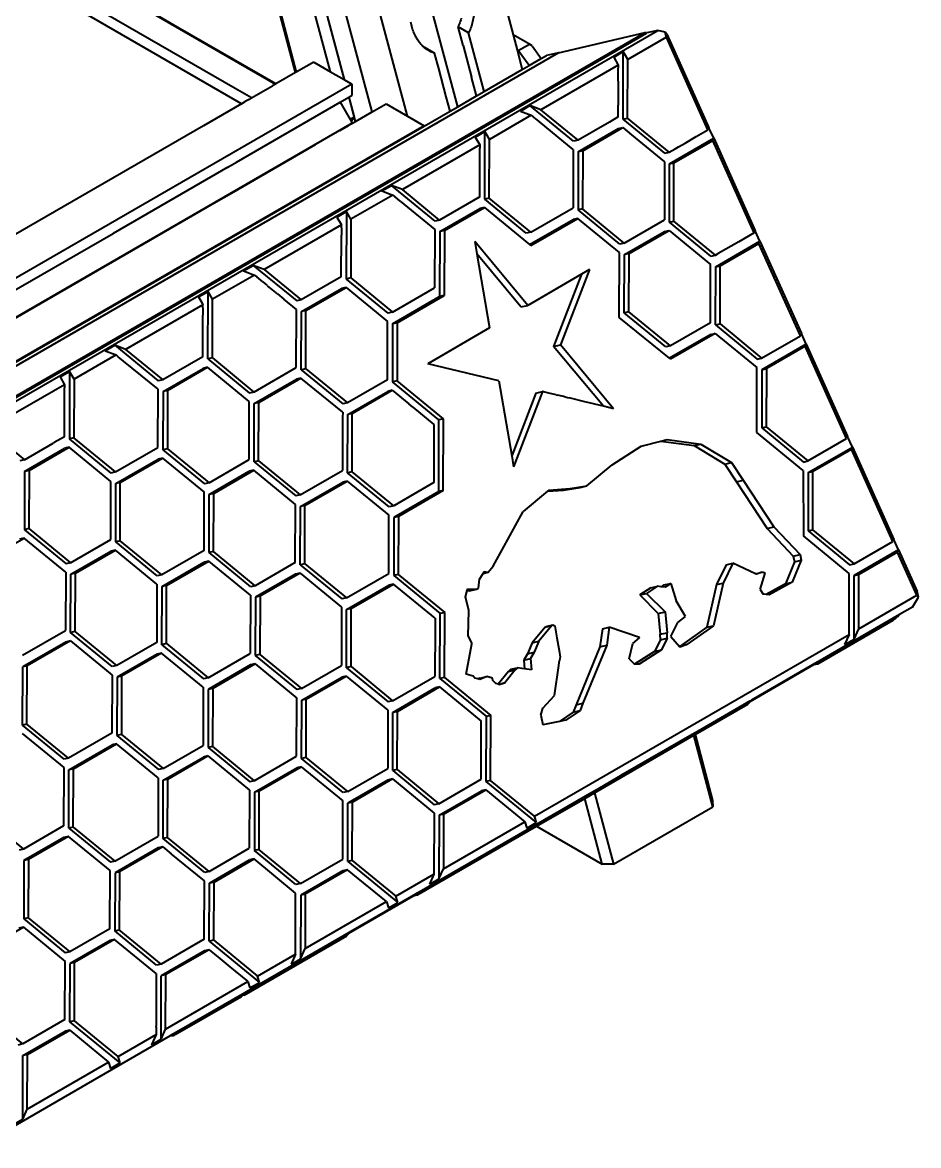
# Model space of a CAD drawing. Header units: millimetres. Extents: x 15 to 415, y 5 to 292.
# Drawn here: x 340.19 to 354.54, y 64.89 to 82.87 of the extents above; entities that cross this region are included whole.
import ezdxf

# ---------------------------------------------------------------- set-up
doc = ezdxf.new("R2010")
doc.units = ezdxf.units.MM
doc.layers.add('Geometries', color=7, linetype='Continuous')

msp = doc.modelspace()

# ---------------------------------------------------------------- linework, layer by layer
at = {"layer": 'Geometries', "linetype": 'Continuous', "lineweight": 40}
for p, q in [((347.1611, 81.524), (328.846, 150.2032)), ((346.3556, 81.3729), (330.0094, 142.6691)), ((345.7884, 81.4409), (329.5335, 142.3944)), ((345.1234, 82.0843), (329.106, 142.1475)), ((329.2651, 142.2394), (345.3404, 81.959)), ((345.3486, 81.9543), (329.2711, 142.2429)), ((332.4405, 141.2023), (348.048, 82.6764)), ((307.9993, 102.8118), (344.2437, 81.8861)), ((343.7002, 81.5723), (308.1971, 102.0701)), ((343.5952, 81.8167), (333.8724, 87.4301)), ((344.5658, 82.0721), (344.2375, 83.3034)), ((344.2477, 83.3092), (344.576, 82.078)), ((342.6792, 82.7946), (342.3577, 82.9802)), ((331.2557, 71.7134), (350.3635, 82.7453)), ((344.2482, 81.8887), (342.6792, 82.7946)), ((347.3358, 82.7079), (347.1665, 82.8057)), ((347.2466, 82.5049), (347.1665, 82.8057)), ((350.3635, 82.7453), (350.1917, 82.7056)), ((350.4828, 82.7199), (350.3635, 82.7453)), ((336.4523, 74.7931), (350.1655, 82.7104)), ((336.4595, 74.7772), (350.185, 82.7017)), ((347.586, 81.7694), (347.3358, 82.7079)), ((348.048, 82.6764), (348.1123, 82.4351)), ((348.3084, 82.526), (348.048, 82.6764)), ((348.775, 82.3889), (350.1655, 82.7104)), ((350.5023, 82.6369), (349.8845, 82.2802)), ((350.185, 82.7017), (350.1655, 82.7104)), ((350.1655, 82.7104), (350.1655, 82.7104)), ((350.185, 82.7017), (350.1917, 82.7056)), ((350.5023, 82.6369), (350.4828, 82.7199)), ((350.5118, 82.6856), (350.4828, 82.7199)), ((351.169, 81.1526), (350.5023, 82.6369)), ((350.5118, 82.6856), (351.185, 81.1869)), ((348.7749, 82.3889), (329.7306, 71.3936)), ((346.6207, 82.481), (346.6126, 82.4832)), ((346.6207, 82.481), (346.79, 82.3832)), ((346.8563, 82.1346), (346.79, 82.3832)), ((347.2466, 82.5049), (347.3826, 81.9952)), ((348.1123, 82.4351), (348.1959, 82.1215)), ((348.1123, 82.4351), (348.1316, 82.4239)), ((348.1316, 82.4239), (348.3084, 82.526)), ((348.3046, 82.1842), (348.1316, 82.4239)), ((348.3513, 82.5012), (348.3084, 82.526)), ((348.3513, 82.5012), (348.4991, 82.2965)), ((348.7749, 82.3889), (348.5815, 82.3441)), ((349.6593, 82.3174), (349.8123, 82.4057)), ((349.8104, 81.3244), (349.8123, 82.4057)), ((349.8845, 82.2802), (349.8123, 82.4057)), ((344.8552, 82.2391), (344.576, 82.078)), ((344.8552, 82.2391), (345.1234, 82.0843)), ((348.3046, 82.1842), (348.4991, 82.2965)), ((349.7315, 82.1918), (348.4927, 81.4766)), ((348.4991, 82.2965), (348.5815, 82.3441)), ((349.6593, 82.3174), (349.7315, 82.1918)), ((349.7315, 82.1918), (349.7314, 82.1422)), ((349.8828, 81.3411), (349.8845, 82.2802)), ((344.5658, 82.0721), (344.2482, 81.8887)), ((344.576, 82.078), (344.5658, 82.0721)), ((345.1234, 82.0843), (345.3404, 81.959)), ((346.9775, 81.6799), (346.8563, 82.1346)), ((347.586, 81.7694), (348.1959, 82.1215)), ((348.1959, 82.1215), (348.3046, 82.1842)), ((349.731, 81.9347), (349.7312, 82.0255)), ((349.7312, 82.0255), (349.7314, 82.1422)), ((345.4651, 81.887), (338.5772, 77.9103)), ((343.8593, 81.6642), (344.1969, 81.8591)), ((344.2437, 81.8861), (344.1969, 81.8591)), ((344.2482, 81.8887), (344.2437, 81.8861)), ((345.3404, 81.959), (345.3486, 81.9543)), ((345.3486, 81.9543), (345.4511, 81.8951)), ((345.4511, 81.8951), (345.4651, 81.887)), ((345.4651, 81.887), (345.4651, 81.7033)), ((347.4619, 81.6977), (347.3826, 81.9952)), ((349.731, 81.9347), (349.7303, 81.5465)), ((343.8593, 81.6642), (343.5952, 81.8167)), ((343.8593, 81.6642), (343.8197, 81.6413)), ((345.2772, 81.5948), (345.4161, 81.6751)), ((345.4161, 81.6751), (345.4222, 81.6785)), ((345.4161, 81.6751), (345.5018, 81.3539)), ((345.4222, 81.6785), (345.4357, 81.6864)), ((345.5259, 81.2894), (345.4222, 81.6785)), ((345.4357, 81.6864), (345.4651, 81.7033)), ((347.038, 81.453), (346.9775, 81.6799)), ((347.1611, 81.524), (347.4619, 81.6977)), ((347.4619, 81.6977), (347.586, 81.7694)), ((343.7002, 81.5723), (343.0903, 81.2202)), ((343.6189, 80.6374), (345.2772, 81.5948)), ((343.7002, 81.5723), (343.7571, 81.6052)), ((343.8197, 81.6413), (343.7571, 81.6052)), ((345.2772, 81.5948), (345.4377, 81.3169)), ((345.7884, 81.4409), (346.0131, 81.5706)), ((346.0131, 81.5706), (346.3556, 81.3729)), ((347.038, 81.453), (347.1611, 81.524)), ((348.1652, 81.4548), (348.3184, 81.5432)), ((349.0164, 80.9726), (348.3184, 81.5432)), ((348.4927, 81.4766), (348.3184, 81.5432)), ((349.0888, 80.9893), (348.4927, 81.4766)), ((349.7301, 81.3888), (349.7303, 81.5465)), ((345.5018, 81.3539), (345.4377, 81.3169)), ((345.4377, 81.3169), (345.4551, 81.2867)), ((345.5018, 81.3539), (345.4986, 81.3505)), ((345.5259, 81.2894), (345.7884, 81.4409)), ((346.3556, 81.3729), (346.623, 81.2185)), ((346.623, 81.2133), (347.038, 81.453)), ((348.3395, 81.3882), (347.6677, 81.0003)), ((348.1652, 81.4548), (348.3395, 81.3882)), ((348.3395, 81.3882), (348.375, 81.3591)), ((348.406, 81.3338), (348.375, 81.3591)), ((349.012, 80.8383), (348.406, 81.3338)), ((349.73, 81.3595), (349.59, 81.2787)), ((349.73, 81.3595), (349.7301, 81.3888)), ((349.8104, 81.3244), (349.8828, 81.3411)), ((350.4762, 80.7777), (349.8104, 81.3244)), ((350.5486, 80.7945), (349.8828, 81.3411)), ((345.4694, 81.262), (317.9787, 65.3903)), ((346.623, 81.2185), (318.3387, 64.8886)), ((329.5372, 71.3489), (346.623, 81.2133)), ((343.0903, 81.2202), (339.5513, 79.177)), ((345.2757, 81.1449), (344.885, 80.9193)), ((345.2757, 81.1449), (345.414, 81.2247)), ((345.4346, 81.2367), (345.414, 81.2247)), ((345.4346, 81.2367), (345.4739, 81.2594)), ((345.4551, 81.2867), (345.4694, 81.262)), ((345.4694, 81.262), (345.4739, 81.2594)), ((345.4739, 81.2594), (345.5259, 81.2894)), ((346.623, 81.2185), (346.623, 81.2133)), ((347.4425, 81.0375), (347.5956, 81.1259)), ((347.5937, 80.0445), (347.5956, 81.1259)), ((347.6677, 81.0003), (347.5956, 81.1259)), ((349.59, 81.2787), (349.0888, 80.9893)), ((349.0924, 80.8032), (349.7336, 81.1734)), ((349.1648, 80.82), (349.8061, 81.1902)), ((349.7336, 81.1734), (349.8061, 81.1902)), ((349.8061, 81.1902), (349.9462, 81.0751)), ((350.9815, 81.0444), (351.169, 81.1526)), ((351.185, 81.1869), (351.169, 81.1526)), ((351.261, 81.0176), (351.185, 81.1869)), ((347.4425, 81.0375), (347.5147, 80.912)), ((347.6661, 80.0613), (347.6677, 81.0003)), ((349.0888, 80.9893), (349.0164, 80.9726)), ((349.9462, 81.0751), (350.4718, 80.6435)), ((350.5523, 80.6084), (351.261, 81.0176)), ((350.6247, 80.6251), (351.245, 80.9833)), ((350.6996, 80.8816), (350.8047, 80.9423)), ((350.8047, 80.9423), (350.9815, 81.0444)), ((351.245, 80.9833), (351.261, 81.0176)), ((351.9092, 79.5047), (351.245, 80.9833)), ((351.261, 81.0176), (351.9251, 79.539)), ((343.5371, 80.1411), (344.885, 80.9193)), ((347.5147, 80.912), (346.2759, 80.1968)), ((347.5132, 80.0796), (347.5144, 80.7678)), ((347.5144, 80.7678), (347.5146, 80.8624)), ((347.5147, 80.912), (347.5146, 80.8624)), ((349.012, 80.8383), (349.0087, 79.9054)), ((349.0924, 80.8032), (349.0891, 79.8703)), ((349.1648, 80.82), (349.0924, 80.8032)), ((349.1648, 80.82), (349.1615, 79.887)), ((350.4762, 80.7777), (350.5486, 80.7945)), ((350.5486, 80.7945), (350.6451, 80.8502)), ((350.6451, 80.8502), (350.6996, 80.8816)), ((343.4796, 80.557), (343.6189, 80.6374)), ((350.4718, 80.6435), (350.4702, 79.7115)), ((350.5506, 79.6764), (350.5523, 80.6084)), ((350.5523, 80.6084), (350.6247, 80.6251)), ((350.623, 79.6932), (350.6247, 80.6251)), ((343.4796, 80.557), (341.6416, 79.4958)), ((345.9484, 80.1749), (346.1016, 80.2634)), ((346.7996, 79.6927), (346.1016, 80.2634)), ((346.2759, 80.1968), (346.1016, 80.2634)), ((343.2561, 79.9789), (343.5371, 80.1411)), ((346.1227, 80.1083), (345.4509, 79.7205)), ((345.9484, 80.1749), (346.1227, 80.1083)), ((346.1227, 80.1083), (346.1496, 80.0863)), ((346.1496, 80.0863), (346.1582, 80.0793)), ((346.2418, 80.0109), (346.1582, 80.0793)), ((346.872, 79.7094), (346.2759, 80.1968)), ((347.5132, 80.0796), (346.872, 79.7094)), ((347.6661, 80.0613), (347.5937, 80.0445)), ((348.2594, 79.4979), (347.5937, 80.0445)), ((348.3318, 79.5146), (347.6661, 80.0613)), ((339.0696, 77.5618), (343.2561, 79.9789)), ((346.2418, 80.0109), (346.7952, 79.5585)), ((346.8757, 79.5234), (347.5169, 79.8936)), ((346.9481, 79.5401), (347.5893, 79.9103)), ((347.5893, 79.9103), (347.5169, 79.8936)), ((347.5893, 79.9103), (348.3134, 79.3158)), ((348.3318, 79.5146), (349.0087, 79.9054)), ((349.1615, 79.887), (349.0891, 79.8703)), ((349.7566, 79.3246), (349.0891, 79.8703)), ((349.829, 79.3413), (349.1615, 79.887)), ((345.2257, 79.7577), (345.3788, 79.846)), ((345.2257, 79.7577), (345.2979, 79.6321)), ((345.3788, 79.846), (345.3769, 78.7647)), ((345.4509, 79.7205), (345.3788, 79.846)), ((345.4509, 79.7205), (345.4493, 78.7814)), ((346.872, 79.7094), (346.7996, 79.6927)), ((348.3134, 79.3158), (349.0123, 79.7193)), ((348.3313, 79.3011), (349.0847, 79.7361)), ((349.0847, 79.7361), (349.0123, 79.7193)), ((349.7522, 79.1904), (349.0847, 79.7361)), ((349.829, 79.3413), (350.4702, 79.7115)), ((350.5506, 79.6764), (350.623, 79.6932)), ((351.2164, 79.1298), (350.5506, 79.6764)), ((351.2888, 79.1465), (350.623, 79.6932)), ((339.2287, 78.1027), (341.6416, 79.4958)), ((345.2979, 79.6321), (344.0591, 78.9169)), ((345.2978, 79.5825), (345.2976, 79.4658)), ((345.2978, 79.5825), (345.2979, 79.6321)), ((346.7952, 79.5585), (346.7919, 78.6255)), ((346.8757, 79.5234), (346.872, 78.4836)), ((346.9481, 79.5401), (346.8757, 79.5234)), ((346.9481, 79.5401), (346.9444, 78.5003)), ((348.3318, 79.5146), (348.2594, 79.4979)), ((349.8326, 79.1553), (350.4738, 79.5255)), ((349.905, 79.172), (350.5462, 79.5422)), ((350.4738, 79.5255), (350.5462, 79.5422)), ((350.5462, 79.5422), (351.212, 78.9955)), ((351.9092, 79.5047), (351.6633, 79.3627)), ((351.9251, 79.539), (351.9092, 79.5047)), ((352.0012, 79.3696), (351.9251, 79.539)), ((345.2964, 78.7998), (345.2976, 79.4658)), ((348.2816, 78.3418), (347.4326, 79.364)), ((347.4326, 79.364), (347.4667, 79.1671)), ((348.3134, 79.3158), (348.3313, 79.3011)), ((349.829, 79.3413), (349.7566, 79.3246)), ((351.2924, 78.9605), (352.0012, 79.3696)), ((351.6633, 79.3627), (351.3318, 79.1714)), ((351.3648, 78.9772), (351.9852, 79.3354)), ((351.9852, 79.3354), (352.0012, 79.3696)), ((352.6493, 77.8567), (351.9852, 79.3354)), ((352.0012, 79.3696), (352.6653, 77.891)), ((347.4667, 79.1671), (347.6711, 77.9855)), ((348.173, 78.3167), (347.4667, 79.1671)), ((349.7485, 78.1506), (349.7522, 79.1904)), ((349.8293, 78.2223), (349.8326, 79.1553)), ((349.905, 79.172), (349.8326, 79.1553)), ((349.9017, 78.2391), (349.905, 79.172)), ((351.2164, 79.1298), (351.2888, 79.1465)), ((351.2888, 79.1465), (351.3318, 79.1714)), ((343.7316, 78.895), (343.8848, 78.9835)), ((343.8848, 78.9835), (344.5828, 78.4128)), ((344.0591, 78.9169), (343.8848, 78.9835)), ((351.2104, 78.0636), (351.212, 78.9955)), ((351.2908, 78.0285), (351.2924, 78.9605)), ((351.2924, 78.9605), (351.3648, 78.9772)), ((351.3632, 78.0452), (351.3648, 78.9772)), ((343.9059, 78.8285), (343.2342, 78.4406)), ((343.7316, 78.895), (343.9059, 78.8285)), ((343.9059, 78.8285), (343.9415, 78.7994)), ((344.0375, 78.7209), (343.9415, 78.7994)), ((344.0591, 78.9169), (344.6552, 78.4296)), ((345.2964, 78.7998), (344.6552, 78.4296)), ((345.4493, 78.7814), (345.3769, 78.7647)), ((345.4493, 78.7814), (346.1151, 78.2347)), ((349.142, 78.8439), (348.2816, 78.3418)), ((349.142, 78.8439), (348.6978, 77.6849)), ((349.2696, 78.9183), (348.8064, 77.71)), ((349.2696, 78.9183), (349.142, 78.8439)), ((344.0375, 78.7209), (344.1059, 78.665)), ((344.1116, 78.6603), (344.1059, 78.665)), ((344.1116, 78.6603), (344.122, 78.6518)), ((344.1439, 78.6339), (344.122, 78.6518)), ((344.2756, 78.5262), (344.1439, 78.6339)), ((344.6589, 78.2435), (345.3001, 78.6137)), ((344.7313, 78.2603), (345.3725, 78.6305)), ((345.3725, 78.6305), (345.3001, 78.6137)), ((345.3725, 78.6305), (346.0383, 78.0838)), ((345.3769, 78.7647), (346.0427, 78.218)), ((346.1151, 78.2347), (346.7919, 78.6255)), ((343.009, 78.4778), (343.162, 78.5662)), ((343.009, 78.4778), (343.067, 78.3768)), ((343.1601, 77.4848), (343.162, 78.5662)), ((343.2342, 78.4406), (343.162, 78.5662)), ((343.2325, 77.5016), (343.2342, 78.4406)), ((344.2756, 78.5262), (344.3763, 78.4439)), ((344.5784, 78.2786), (344.3763, 78.4439)), ((344.6552, 78.4296), (344.5828, 78.4128)), ((346.1187, 78.0487), (346.872, 78.4836)), ((346.1911, 78.0654), (346.9444, 78.5003)), ((346.9444, 78.5003), (346.872, 78.4836)), ((343.0811, 78.3523), (341.8424, 77.6371)), ((343.067, 78.3768), (343.0811, 78.3523)), ((343.081, 78.3026), (343.0808, 78.1859)), ((343.081, 78.3026), (343.0811, 78.3523)), ((344.5751, 77.3457), (344.5784, 78.2786)), ((344.6556, 77.3106), (344.6589, 78.2435)), ((344.7313, 78.2603), (344.6589, 78.2435)), ((344.728, 77.3273), (344.7313, 78.2603)), ((346.1151, 78.2347), (346.0427, 78.218)), ((348.173, 78.3167), (348.2816, 78.3418)), ((349.9017, 78.2391), (349.8293, 78.2223)), ((350.5692, 77.6934), (349.9017, 78.2391)), ((343.0797, 77.5199), (343.0808, 78.1859)), ((346.0366, 77.1518), (346.0383, 78.0838)), ((346.1911, 78.0654), (346.1187, 78.0487)), ((346.1911, 78.0654), (346.1895, 77.1334)), ((350.5508, 77.4946), (349.7485, 78.1506)), ((350.4968, 77.6766), (349.8293, 78.2223)), ((351.2104, 78.0636), (350.5692, 77.6934)), ((346.1187, 78.0487), (346.1171, 77.1167)), ((347.6711, 77.9855), (346.6832, 77.4089)), ((351.214, 77.8775), (350.5508, 77.4946)), ((351.2864, 77.8942), (350.5688, 77.4799)), ((351.214, 77.8775), (351.2864, 77.8942)), ((351.2864, 77.8942), (351.9522, 77.3476)), ((351.2908, 78.0285), (351.3632, 78.0452)), ((351.2908, 78.0285), (351.9566, 77.4818)), ((351.3632, 78.0452), (352.029, 77.4985)), ((352.6653, 77.891), (352.6493, 77.8567)), ((352.7414, 77.7217), (352.6653, 77.891)), ((341.5148, 77.6152), (341.6681, 77.7036)), ((341.6681, 77.7036), (342.3661, 77.133)), ((341.8424, 77.6371), (341.6681, 77.7036)), ((348.6978, 77.6849), (348.8064, 77.71)), ((349.6554, 76.6877), (348.8064, 77.71)), ((350.5692, 77.6934), (350.4968, 77.6766)), ((352.029, 77.4985), (352.6493, 77.8567)), ((352.7414, 77.7217), (352.0326, 77.3125)), ((352.7254, 77.6874), (352.7414, 77.7217)), ((352.7414, 77.7217), (353.4055, 76.243)), ((341.6891, 77.5486), (341.0174, 77.1608)), ((341.5148, 77.6152), (341.6891, 77.5486)), ((341.6891, 77.5486), (341.7247, 77.5195)), ((341.8083, 77.4512), (341.7247, 77.5195)), ((341.8424, 77.6371), (342.4385, 77.1497)), ((343.0797, 77.5199), (342.4385, 77.1497)), ((349.4933, 76.7271), (348.6978, 77.6849)), ((352.7254, 77.6874), (352.105, 77.3292)), ((353.3895, 76.2087), (352.7254, 77.6874)), ((342.3617, 76.9988), (341.8083, 77.4512)), ((342.4421, 76.9637), (343.0833, 77.3339)), ((342.5145, 76.9804), (343.1557, 77.3506)), ((343.1557, 77.3506), (343.0833, 77.3339)), ((343.8215, 76.8039), (343.1557, 77.3506)), ((343.2325, 77.5016), (343.1601, 77.4848)), ((343.1601, 77.4848), (343.8259, 76.9381)), ((343.2325, 77.5016), (343.8983, 76.9549)), ((343.8983, 76.9549), (344.5751, 77.3457)), ((347.8185, 77.1335), (346.6832, 77.4089)), ((350.5688, 77.4799), (350.5508, 77.4946)), ((351.9504, 76.3089), (351.9522, 77.3476)), ((351.9566, 77.4818), (352.029, 77.4985)), ((340.7922, 77.198), (340.9452, 77.2863)), ((340.7922, 77.198), (340.8643, 77.0724)), ((340.9452, 77.2863), (340.9433, 76.205)), ((341.0174, 77.1608), (340.9452, 77.2863)), ((341.0174, 77.1608), (341.0157, 76.2217)), ((343.9019, 76.7688), (344.5788, 77.1596)), ((343.9743, 76.7856), (344.6512, 77.1763)), ((344.6512, 77.1763), (344.5788, 77.1596)), ((345.3186, 76.6307), (344.6512, 77.1763)), ((344.728, 77.3273), (344.6556, 77.3106)), ((344.6556, 77.3106), (345.323, 76.7649)), ((344.728, 77.3273), (345.3954, 76.7816)), ((352.0326, 77.3125), (352.031, 76.3805)), ((352.0326, 77.3125), (352.105, 77.3292)), ((352.105, 77.3292), (352.1034, 76.3972)), ((340.8643, 77.0724), (339.6256, 76.3572)), ((340.8641, 76.9061), (340.8643, 77.0228)), ((340.8643, 77.0724), (340.8643, 77.0228)), ((342.3583, 76.0658), (342.3617, 76.9988)), ((342.4385, 77.1497), (342.3661, 77.133)), ((342.5145, 76.9804), (342.4421, 76.9637)), ((342.5145, 76.9804), (342.5112, 76.0474)), ((346.0366, 77.1518), (345.3954, 76.7816)), ((345.4715, 76.6123), (346.1127, 76.9825)), ((346.1127, 76.9825), (346.0403, 76.9658)), ((346.1127, 76.9825), (346.3758, 76.7664)), ((346.1895, 77.1334), (346.1171, 77.1167)), ((346.8591, 76.5074), (346.1171, 77.1167)), ((346.9315, 76.5242), (346.1895, 77.1334)), ((347.8185, 77.1335), (348.0262, 75.9328)), ((340.8629, 76.2401), (340.8641, 76.9061)), ((342.4421, 76.9637), (342.4388, 76.0307)), ((343.8198, 75.872), (343.8215, 76.8039)), ((343.8983, 76.9549), (343.8259, 76.9381)), ((345.3991, 76.5956), (346.0403, 76.9658)), ((348.4115, 76.9381), (348.0262, 75.9328)), ((348.5201, 76.9632), (348.0569, 75.7549)), ((348.4115, 76.9381), (348.5201, 76.9632)), ((348.5297, 76.9609), (348.5201, 76.9632)), ((348.5297, 76.9609), (348.5351, 76.9596)), ((348.619, 76.9392), (348.5351, 76.9596)), ((348.7386, 76.9102), (348.619, 76.9392)), ((348.7386, 76.9102), (348.7596, 76.9051)), ((348.8331, 76.8873), (348.7596, 76.9051)), ((348.8918, 76.873), (348.8331, 76.8873)), ((348.8918, 76.873), (348.9478, 76.8594)), ((349.1943, 76.7996), (348.9478, 76.8594)), ((349.4933, 76.7271), (349.1943, 76.7996)), ((343.9003, 75.8368), (343.9019, 76.7688)), ((343.9743, 76.7856), (343.9019, 76.7688)), ((343.9727, 75.8536), (343.9743, 76.7856)), ((345.3186, 76.6307), (345.3183, 76.5467)), ((345.3954, 76.7816), (345.323, 76.7649)), ((346.4419, 76.7122), (346.3758, 76.7664)), ((346.4419, 76.7122), (346.7784, 76.4358)), ((349.6554, 76.6877), (349.4933, 76.7271)), ((345.3183, 76.5467), (345.3178, 76.3939)), ((345.3957, 75.6626), (345.3991, 76.5956)), ((345.4715, 76.6123), (345.3991, 76.5956)), ((345.4682, 75.6793), (345.4715, 76.6123)), ((346.7784, 76.4358), (346.7768, 75.5038)), ((346.8571, 75.362), (346.8591, 76.5074)), ((346.9315, 76.5242), (346.8591, 76.5074)), ((346.9295, 75.3788), (346.9315, 76.5242)), ((339.6256, 76.3572), (340.2217, 75.8699)), ((345.3178, 76.3939), (345.3153, 75.6977)), ((352.6924, 75.6996), (351.9504, 76.3089)), ((352.031, 76.3805), (352.1034, 76.3972)), ((352.031, 76.3805), (352.6968, 75.8338)), ((352.1034, 76.3972), (352.7692, 75.8506)), ((340.2217, 75.8699), (340.6844, 76.137)), ((340.7, 76.146), (340.6844, 76.137)), ((340.8629, 76.2401), (340.7, 76.146)), ((341.0157, 76.2217), (340.9433, 76.205)), ((341.6091, 75.6583), (340.9433, 76.205)), ((341.6815, 75.675), (341.0157, 76.2217)), ((349.6331, 75.7867), (350.0984, 76.0864)), ((350.0984, 76.0864), (350.4164, 76.1681)), ((350.4164, 76.1681), (350.5179, 76.1941)), ((350.4164, 76.1681), (350.9471, 76.0969)), ((350.5179, 76.1941), (351.0557, 76.122)), ((350.9471, 76.0969), (351.0557, 76.122)), ((350.9471, 76.0969), (351.4397, 75.8001)), ((351.0557, 76.122), (351.5483, 75.8253)), ((352.7692, 75.8506), (353.3895, 76.2087)), ((353.4055, 76.243), (353.3895, 76.2087)), ((353.4816, 76.0737), (353.4055, 76.243)), ((340.2253, 75.6838), (340.8665, 76.054)), ((340.2977, 75.7006), (340.9389, 76.0708)), ((340.9389, 76.0708), (340.8665, 76.054)), ((341.6047, 75.5241), (340.9389, 76.0708)), ((341.6815, 75.675), (342.3583, 76.0658)), ((341.7575, 75.5057), (342.4344, 75.8965)), ((342.4344, 75.8965), (342.362, 75.8798)), ((342.4344, 75.8965), (343.1018, 75.3508)), ((342.5112, 76.0474), (342.4388, 76.0307)), ((342.4388, 76.0307), (343.1062, 75.485)), ((342.5112, 76.0474), (343.1786, 75.5018)), ((348.0262, 75.9328), (348.0569, 75.7549)), ((352.7728, 75.6645), (353.4816, 76.0737)), ((352.8452, 75.6813), (353.4656, 76.0394)), ((353.4656, 76.0394), (353.4816, 76.0737)), ((354.1297, 74.5607), (353.4656, 76.0394)), ((353.4816, 76.0737), (354.1457, 74.595)), ((340.2217, 75.8699), (340.1493, 75.8531)), ((341.6851, 75.489), (342.362, 75.8798)), ((343.1786, 75.5018), (343.8198, 75.872)), ((343.9727, 75.8536), (343.9003, 75.8368)), ((343.9003, 75.8368), (344.566, 75.2902)), ((343.9727, 75.8536), (344.6385, 75.3069)), ((349.2313, 75.453), (349.6331, 75.7867)), ((351.4397, 75.8001), (351.5483, 75.8253)), ((351.4397, 75.8001), (351.6251, 75.518)), ((351.5483, 75.8253), (351.7337, 75.5431)), ((352.6968, 75.8338), (352.7692, 75.8506)), ((340.2253, 75.6838), (340.222, 74.7508)), ((340.2977, 75.7006), (340.2253, 75.6838)), ((340.2977, 75.7006), (340.2944, 74.7676)), ((341.6815, 75.675), (341.6091, 75.6583)), ((343.1823, 75.3157), (343.8235, 75.6859)), ((343.2547, 75.3324), (343.8959, 75.7026)), ((343.8959, 75.7026), (343.8235, 75.6859)), ((344.5617, 75.156), (343.8959, 75.7026)), ((344.6385, 75.3069), (345.3153, 75.6977)), ((345.4682, 75.6793), (345.3957, 75.6626)), ((346.0632, 75.1169), (345.3957, 75.6626)), ((346.1356, 75.1336), (345.4682, 75.6793)), ((351.6251, 75.518), (351.7337, 75.5431)), ((351.7337, 75.5431), (352.225, 74.7949)), ((352.6924, 75.6996), (352.6993, 74.6537)), ((352.7728, 75.6645), (352.7712, 74.7325)), ((352.7728, 75.6645), (352.8452, 75.6813)), ((352.8452, 75.6813), (352.8436, 74.7493)), ((341.6031, 74.5921), (341.6047, 75.5241)), ((341.6835, 74.557), (341.6851, 75.489)), ((341.7575, 75.5057), (341.6851, 75.489)), ((341.7559, 74.5737), (341.7575, 75.5057)), ((343.1786, 75.5018), (343.1062, 75.485)), ((344.6421, 75.1209), (345.3189, 75.5117)), ((344.7145, 75.1376), (345.3913, 75.5284)), ((345.3913, 75.5284), (345.3189, 75.5117)), ((345.3913, 75.5284), (346.0588, 74.9827)), ((346.7768, 75.5038), (346.1356, 75.1336)), ((346.8571, 75.362), (346.1392, 74.9476)), ((346.9295, 75.3788), (346.2117, 74.9643)), ((346.9295, 75.3788), (346.8571, 75.362)), ((348.5987, 75.3648), (348.2088, 75.0409)), ((348.6219, 75.384), (348.5987, 75.3648)), ((348.5987, 75.3648), (348.8552, 75.3824)), ((348.6219, 75.384), (348.9638, 75.4075)), ((348.8552, 75.3824), (349.1227, 75.4279)), ((348.8552, 75.3824), (348.9638, 75.4075)), ((348.9638, 75.4075), (349.2313, 75.453)), ((349.1227, 75.4279), (349.2313, 75.453)), ((351.6251, 75.518), (352.1164, 74.7698)), ((343.0985, 74.4179), (343.1018, 75.3508)), ((343.179, 74.3827), (343.1823, 75.3157)), ((343.2547, 75.3324), (343.1823, 75.3157)), ((343.2514, 74.3995), (343.2547, 75.3324)), ((344.6385, 75.3069), (344.566, 75.2902)), ((344.56, 74.224), (344.5617, 75.156)), ((344.6405, 74.1889), (344.6421, 75.1209)), ((344.7145, 75.1376), (344.6421, 75.1209)), ((344.7129, 74.2056), (344.7145, 75.1376)), ((346.1356, 75.1336), (346.0632, 75.1169)), ((347.9653, 74.5929), (348.2088, 75.0409)), ((346.0555, 74.0497), (346.0588, 74.9827)), ((346.1392, 74.9476), (346.1359, 74.0146)), ((346.2117, 74.9643), (346.1392, 74.9476)), ((346.2117, 74.9643), (346.2083, 74.0314)), ((340.2944, 74.7676), (340.222, 74.7508)), ((340.222, 74.7508), (340.8895, 74.2052)), ((340.2944, 74.7676), (340.9619, 74.2219)), ((352.1164, 74.7698), (352.225, 74.7949)), ((352.1164, 74.7698), (352.5358, 74.3271)), ((352.225, 74.7949), (352.6444, 74.3522)), ((353.4326, 74.0516), (352.6993, 74.6537)), ((352.7712, 74.7325), (352.8436, 74.7493)), ((352.7712, 74.7325), (353.437, 74.1858)), ((352.8436, 74.7493), (353.5094, 74.2026)), ((339.526, 74.2173), (340.2176, 74.6166)), ((340.2176, 74.6166), (340.1452, 74.5999)), ((340.8851, 74.0709), (340.2176, 74.6166)), ((340.9619, 74.2219), (341.6031, 74.5921)), ((341.7559, 74.5737), (341.6835, 74.557)), ((342.3493, 74.0103), (341.6835, 74.557)), ((342.4217, 74.0271), (341.7559, 74.5737)), ((347.7278, 74.1658), (347.9653, 74.5929)), ((353.5094, 74.2026), (354.1297, 74.5607)), ((354.1457, 74.595), (354.1297, 74.5607)), ((354.2217, 74.4257), (354.1457, 74.595)), ((340.9655, 74.0358), (341.6067, 74.406)), ((341.0379, 74.0526), (341.6791, 74.4228)), ((341.6791, 74.4228), (341.6067, 74.406)), ((342.3449, 73.8761), (341.6791, 74.4228)), ((343.0985, 74.4179), (342.4217, 74.0271)), ((343.2514, 74.3995), (343.179, 74.3827)), ((343.8464, 73.837), (343.179, 74.3827)), ((343.9188, 73.8538), (343.2514, 74.3995)), ((352.5358, 74.3271), (352.6444, 74.3522)), ((352.5358, 74.3271), (352.5531, 74.2375)), ((352.6444, 74.3522), (352.6617, 74.2627)), ((354.2217, 74.4257), (353.513, 74.0165)), ((354.2058, 74.3914), (353.5854, 74.0333)), ((354.2058, 74.3914), (354.2217, 74.4257)), ((354.5162, 73.7002), (354.2058, 74.3914)), ((354.2217, 74.4257), (354.5203, 73.7609)), ((340.9619, 74.2219), (340.8895, 74.2052)), ((342.4253, 73.841), (343.1022, 74.2318)), ((342.4977, 73.8578), (343.1746, 74.2485)), ((343.1746, 74.2485), (343.1022, 74.2318)), ((343.842, 73.7028), (343.1746, 74.2485)), ((344.56, 74.224), (343.9188, 73.8538)), ((344.7129, 74.2056), (344.6405, 74.1889)), ((344.6405, 74.1889), (345.3062, 73.6422)), ((344.7129, 74.2056), (345.3786, 73.6589)), ((347.6464, 74.0678), (347.7278, 74.1658)), ((351.4599, 74.1881), (351.3062, 73.8712)), ((351.5686, 74.2132), (351.4148, 73.8963)), ((351.4599, 74.1881), (351.5686, 74.2132)), ((351.9286, 74.0455), (351.5686, 74.2132)), ((352.5531, 74.2375), (352.4086, 73.8854)), ((352.6617, 74.2627), (352.5172, 73.9105)), ((352.5531, 74.2375), (352.6617, 74.2627)), ((353.437, 74.1858), (353.5094, 74.2026)), ((340.8851, 74.0709), (340.8817, 73.138)), ((340.9622, 73.1029), (340.9655, 74.0358)), ((341.0379, 74.0526), (340.9655, 74.0358)), ((341.0346, 73.1196), (341.0379, 74.0526)), ((342.4217, 74.0271), (342.3493, 74.0103)), ((344.5637, 74.0379), (343.9225, 73.6677)), ((344.6361, 74.0547), (343.9949, 73.6845)), ((344.6361, 74.0547), (344.5637, 74.0379)), ((344.6361, 74.0547), (345.3018, 73.508)), ((345.3786, 73.6589), (346.0555, 74.0497)), ((346.2083, 74.0314), (346.1359, 74.0146)), ((346.1359, 74.0146), (346.8798, 73.4065)), ((346.2083, 74.0314), (346.9522, 73.4232)), ((347.4921, 73.8146), (347.5125, 73.9567)), ((347.5125, 73.9567), (347.5665, 74.0493)), ((347.5665, 74.0493), (347.5837, 74.0788)), ((347.5665, 74.0493), (347.6464, 74.0678)), ((347.5837, 74.0788), (347.6464, 74.0678)), ((351.9296, 74.0458), (351.9286, 74.0455)), ((351.9448, 74.0379), (351.9286, 74.0455)), ((351.9296, 74.0458), (352.0382, 74.0709)), ((352.0382, 74.0709), (351.9448, 74.0379)), ((352.0038, 73.7902), (352.0835, 74.0559)), ((352.0835, 74.0559), (352.0382, 74.0709)), ((353.4308, 73.0736), (353.4326, 74.0516)), ((353.5112, 72.9998), (353.513, 74.0165)), ((353.513, 74.0165), (353.5854, 74.0333)), ((353.5839, 73.1619), (353.5854, 74.0333)), ((342.3449, 73.8761), (342.3433, 72.9441)), ((342.4237, 72.909), (342.4253, 73.841)), ((342.4977, 73.8578), (342.4253, 73.841)), ((342.4961, 72.9258), (342.4977, 73.8578)), ((343.9188, 73.8538), (343.8464, 73.837)), ((345.3823, 73.4729), (346.0591, 73.8637)), ((345.4547, 73.4896), (346.1315, 73.8804)), ((346.1315, 73.8804), (346.0591, 73.8637)), ((346.799, 73.3347), (346.1315, 73.8804)), ((347.2857, 73.6748), (347.3131, 73.7745)), ((347.3131, 73.7745), (347.3217, 73.8056)), ((347.3131, 73.7745), (347.3514, 73.7722)), ((347.3217, 73.8056), (347.46, 73.7973)), ((347.3514, 73.7722), (347.46, 73.7973)), ((347.46, 73.7973), (347.4921, 73.8146)), ((350.2526, 73.8191), (350.0765, 73.7052)), ((350.3612, 73.8442), (350.1851, 73.7304)), ((350.2526, 73.8191), (350.3612, 73.8442)), ((350.422, 73.8363), (350.3612, 73.8442)), ((350.4635, 73.8655), (350.422, 73.8363)), ((350.4836, 73.8283), (350.422, 73.8363)), ((350.4635, 73.8655), (350.5721, 73.8906)), ((350.5721, 73.8906), (350.4836, 73.8283)), ((350.5721, 73.8906), (350.6608, 73.61)), ((351.3062, 73.8712), (351.151, 73.1877)), ((351.4148, 73.8963), (351.2596, 73.2128)), ((351.3062, 73.8712), (351.4148, 73.8963)), ((352.0038, 73.7902), (352.055, 73.7194)), ((352.4086, 73.8854), (352.1008, 73.7128)), ((352.5172, 73.9105), (352.1516, 73.7055)), ((352.4086, 73.8854), (352.5172, 73.9105)), ((354.5414, 73.67), (354.5203, 73.7609)), ((343.842, 73.7028), (343.8387, 72.7699)), ((343.9225, 73.6677), (343.9192, 72.7348)), ((343.9949, 73.6845), (343.9225, 73.6677)), ((343.9949, 73.6845), (343.9916, 72.7515)), ((345.3786, 73.6589), (345.3062, 73.6422)), ((347.3402, 73.4559), (347.2857, 73.6748)), ((350.0765, 73.7052), (350.1851, 73.7304)), ((350.0765, 73.7052), (350.3727, 73.4079)), ((350.1851, 73.7304), (350.4813, 73.433)), ((350.8101, 73.3619), (350.6608, 73.61)), ((352.1008, 73.7128), (352.055, 73.7194)), ((352.1516, 73.7055), (352.1008, 73.7128)), ((353.5839, 73.1619), (354.5162, 73.7002)), ((354.4464, 73.5104), (354.5414, 73.67)), ((354.5162, 73.7002), (354.5414, 73.67)), ((345.3018, 73.508), (345.3002, 72.576)), ((345.3807, 72.5409), (345.3823, 73.4729)), ((345.4547, 73.4896), (345.3823, 73.4729)), ((345.4531, 72.5577), (345.4547, 73.4896)), ((346.8761, 72.3667), (346.8798, 73.4065)), ((346.9522, 73.4232), (346.8798, 73.4065)), ((346.9485, 72.3834), (346.9522, 73.4232)), ((347.3274, 73.0456), (347.3402, 73.4559)), ((350.3727, 73.4079), (350.4813, 73.433)), ((350.3727, 73.4079), (350.4061, 73.0749)), ((350.4813, 73.433), (350.5147, 73.1)), ((354.2379, 73.39), (352.9661, 72.6557)), ((354.4464, 73.5104), (354.2379, 73.39)), ((346.799, 73.3347), (346.7976, 72.9555)), ((348.6689, 73.2137), (348.4607, 72.9653)), ((348.5603, 73.1886), (348.6689, 73.2137)), ((348.5779, 73.2029), (348.5603, 73.1886)), ((348.5779, 73.2029), (348.6866, 73.228)), ((348.6866, 73.228), (348.6689, 73.2137)), ((348.6866, 73.228), (348.7149, 73.212)), ((348.7149, 73.212), (348.7495, 73.0166)), ((350.5767, 73.0376), (350.6865, 73.2639)), ((350.6865, 73.2639), (350.8101, 73.3619)), ((351.2596, 73.2128), (350.8303, 72.9106)), ((351.151, 73.1877), (351.2596, 73.2128)), ((352.9279, 72.604), (354.1358, 73.3014)), ((340.1901, 72.7387), (340.8817, 73.138)), ((341.0346, 73.1196), (340.9622, 73.1029)), ((341.6296, 72.5572), (340.9622, 73.1029)), ((341.702, 72.5739), (341.0346, 73.1196)), ((347.3274, 73.0456), (347.387, 72.9241)), ((348.5603, 73.1886), (348.3521, 72.9402)), ((348.3892, 70.1627), (353.4308, 73.0736)), ((349.48, 73.162), (349.4382, 72.8756)), ((349.48, 73.162), (349.5886, 73.1871)), ((349.5886, 73.1871), (349.5468, 72.9007)), ((350.0725, 73.0266), (349.5886, 73.1871)), ((349.9666, 72.9291), (350.0742, 73.0183)), ((350.0742, 73.0183), (350.0725, 73.0266)), ((350.4061, 73.0749), (350.5147, 73.1)), ((350.4093, 72.9875), (350.4061, 73.0749)), ((350.5179, 73.0126), (350.5147, 73.1)), ((350.5767, 73.0376), (350.7121, 72.8818)), ((351.151, 73.1877), (350.7217, 72.8855)), ((353.4308, 73.0736), (353.3582, 72.9114)), ((353.5112, 72.9998), (353.5839, 73.1619)), ((340.8854, 72.9519), (340.1938, 72.5526)), ((340.9578, 72.9687), (340.2662, 72.5694)), ((340.9578, 72.9687), (340.8854, 72.9519)), ((340.9578, 72.9687), (341.6253, 72.423)), ((342.3433, 72.9441), (341.702, 72.5739)), ((342.4961, 72.9258), (342.4237, 72.909)), ((342.4237, 72.909), (343.0895, 72.3623)), ((342.4961, 72.9258), (343.1619, 72.3791)), ((346.7976, 72.9555), (346.7965, 72.6297)), ((347.2947, 72.4395), (347.387, 72.9241)), ((348.3521, 72.9402), (348.2794, 72.765)), ((348.3521, 72.9402), (348.4607, 72.9653)), ((348.4607, 72.9653), (348.388, 72.7901)), ((348.7495, 73.0166), (348.791, 72.7824)), ((349.4382, 72.8756), (349.0566, 71.9462)), ((349.5468, 72.9007), (349.1652, 71.9713)), ((349.4382, 72.8756), (349.5468, 72.9007)), ((349.9072, 72.6835), (349.9666, 72.9291)), ((350.4093, 72.9875), (350.3147, 72.8001)), ((350.4093, 72.9875), (350.5179, 73.0126)), ((350.5179, 73.0126), (350.4233, 72.8252)), ((350.7217, 72.8855), (350.7121, 72.8818)), ((350.7121, 72.8818), (350.723, 72.8692)), ((350.7217, 72.8855), (350.8303, 72.9106)), ((350.8303, 72.9106), (350.723, 72.8692)), ((353.3582, 72.9114), (353.5112, 72.9998)), ((342.3469, 72.7581), (341.7057, 72.3879)), ((342.4193, 72.7748), (341.7781, 72.4046)), ((342.4193, 72.7748), (342.3469, 72.7581)), ((343.0851, 72.2281), (342.4193, 72.7748)), ((343.1619, 72.3791), (343.8387, 72.7699)), ((343.9916, 72.7515), (343.9192, 72.7348)), ((343.9192, 72.7348), (344.5866, 72.1891)), ((343.9916, 72.7515), (344.659, 72.2058)), ((348.2794, 72.765), (348.2202, 72.6619)), ((348.2202, 72.6619), (348.3288, 72.687)), ((348.2202, 72.6619), (348.2299, 72.5213)), ((348.2794, 72.765), (348.388, 72.7901)), ((348.388, 72.7901), (348.3288, 72.687)), ((348.3288, 72.687), (348.3412, 72.5068)), ((348.791, 72.7824), (348.7979, 72.7431)), ((348.802, 72.7198), (348.7929, 72.6572)), ((348.7979, 72.7431), (348.8019, 72.7209)), ((348.802, 72.7198), (348.8019, 72.7209)), ((349.9072, 72.6835), (349.9916, 72.5959)), ((350.3147, 72.8001), (349.9943, 72.5961)), ((350.4233, 72.8252), (350.069, 72.5996)), ((350.3147, 72.8001), (350.4233, 72.8252)), ((340.1904, 71.6197), (340.1938, 72.5526)), ((340.2662, 72.5694), (340.1938, 72.5526)), ((340.2628, 71.6364), (340.2662, 72.5694)), ((341.702, 72.5739), (341.6296, 72.5572)), ((343.8424, 72.5838), (343.1655, 72.193)), ((343.9148, 72.6006), (343.2379, 72.2098)), ((343.9148, 72.6006), (343.8424, 72.5838)), ((343.9148, 72.6006), (344.5822, 72.0549)), ((344.659, 72.2058), (345.3002, 72.576)), ((345.4531, 72.5577), (345.3807, 72.5409)), ((345.3807, 72.5409), (346.0464, 71.9943)), ((345.4531, 72.5577), (346.1188, 72.011)), ((346.7965, 72.6297), (346.7957, 72.4018)), ((347.9745, 72.481), (347.8105, 72.2764)), ((348.0831, 72.5061), (347.9148, 72.2961)), ((348.0111, 72.5146), (347.9745, 72.481)), ((347.9745, 72.481), (348.0831, 72.5061)), ((348.0111, 72.5146), (348.1198, 72.5397)), ((348.1198, 72.5397), (348.0831, 72.5061)), ((348.1881, 72.5267), (348.1198, 72.5397)), ((348.2299, 72.5213), (348.1881, 72.5267)), ((348.3412, 72.5068), (348.2299, 72.5213)), ((348.7111, 72.0974), (348.7812, 72.5771)), ((348.7812, 72.5771), (348.7821, 72.5831)), ((348.7821, 72.5831), (348.7929, 72.6572)), ((349.9943, 72.5961), (349.9916, 72.5959)), ((350.069, 72.5996), (349.9943, 72.5961)), ((351.8423, 71.9994), (352.8639, 72.5892)), ((352.8423, 72.5842), (351.8684, 72.0219)), ((352.929, 72.6343), (352.8423, 72.5842)), ((352.8639, 72.5892), (352.8976, 72.6086)), ((352.8639, 72.5892), (352.9279, 72.604)), ((352.9661, 72.6557), (352.929, 72.6343)), ((341.6253, 72.423), (341.6219, 71.49)), ((341.7057, 72.3879), (341.7024, 71.4549)), ((341.7781, 72.4046), (341.7057, 72.3879)), ((341.7781, 72.4046), (341.7748, 71.4716)), ((343.1619, 72.3791), (343.0895, 72.3623)), ((344.6627, 72.0198), (345.3039, 72.39)), ((344.7351, 72.0365), (345.3763, 72.4067)), ((345.3763, 72.4067), (345.3039, 72.39)), ((345.3763, 72.4067), (346.042, 71.86)), ((346.1188, 72.011), (346.7957, 72.4018)), ((346.9485, 72.3834), (346.8761, 72.3667)), ((346.8761, 72.3667), (347.62, 71.7585)), ((346.9485, 72.3834), (347.6924, 71.7752)), ((347.4072, 72.4064), (347.2947, 72.4395)), ((347.4326, 72.3716), (347.4072, 72.4064)), ((347.4858, 72.3599), (347.4326, 72.3716)), ((347.5181, 72.3722), (347.4858, 72.3599)), ((347.5129, 72.354), (347.4858, 72.3599)), ((347.6267, 72.3973), (347.5129, 72.354)), ((347.5181, 72.3722), (347.6267, 72.3973)), ((347.7163, 72.3739), (347.6267, 72.3973)), ((347.7231, 72.3357), (347.7163, 72.3739)), ((347.7722, 72.2864), (347.7231, 72.3357)), ((343.0851, 72.2281), (343.0834, 71.2962)), ((343.1655, 72.193), (343.1639, 71.2611)), ((343.2379, 72.2098), (343.1655, 72.193)), ((343.2379, 72.2098), (343.2363, 71.2778)), ((344.659, 72.2058), (344.5866, 72.1891)), ((346.1225, 71.8249), (346.7993, 72.2157)), ((346.1949, 71.8417), (346.8717, 72.2325)), ((346.8717, 72.2325), (346.7993, 72.2157)), ((346.8717, 72.2325), (347.5392, 71.6868)), ((347.8105, 72.2764), (347.7722, 72.2864)), ((347.8193, 72.274), (347.8105, 72.2764)), ((347.8193, 72.274), (347.9148, 72.2961)), ((347.8378, 72.2692), (347.8193, 72.274)), ((347.9148, 72.2961), (347.8378, 72.2692)), ((344.5789, 71.1219), (344.5822, 72.0549)), ((344.6593, 71.0868), (344.6627, 72.0198)), ((344.7351, 72.0365), (344.6627, 72.0198)), ((344.7317, 71.1035), (344.7351, 72.0365)), ((346.1188, 72.011), (346.0464, 71.9943)), ((348.525, 71.8902), (348.7111, 72.0974)), ((349.0566, 71.9462), (349.0124, 71.8294)), ((349.0566, 71.9462), (349.1652, 71.9713)), ((349.1652, 71.9713), (349.1211, 71.8545)), ((350.9552, 71.4947), (351.799, 71.9818)), ((350.9621, 71.469), (351.8094, 71.9582)), ((351.8477, 72.01), (351.799, 71.9818)), ((351.8684, 72.0219), (351.8477, 72.01)), ((346.042, 71.86), (346.0404, 70.928)), ((346.1208, 70.8929), (346.1225, 71.8249)), ((346.1949, 71.8417), (346.1225, 71.8249)), ((346.1932, 70.9097), (346.1949, 71.8417)), ((347.6163, 70.7187), (347.62, 71.7585)), ((347.6924, 71.7752), (347.62, 71.7585)), ((347.6887, 70.7354), (347.6924, 71.7752)), ((348.4912, 71.7784), (348.525, 71.8902)), ((348.4912, 71.7784), (348.5242, 71.6236)), ((349.0124, 71.8294), (348.7926, 71.6776)), ((349.1211, 71.8545), (348.8945, 71.6981)), ((349.0124, 71.8294), (349.1211, 71.8545)), ((340.2628, 71.6364), (340.1904, 71.6197)), ((340.8579, 71.074), (340.1904, 71.6197)), ((340.9303, 71.0907), (340.2628, 71.6364)), ((347.5359, 70.7538), (347.5392, 71.6868)), ((348.7926, 71.6776), (348.5242, 71.6236)), ((348.8945, 71.6981), (348.7926, 71.6776)), ((340.186, 71.4854), (340.8535, 70.9397)), ((341.6219, 71.49), (340.9303, 71.0907)), ((341.7748, 71.4716), (341.7024, 71.4549)), ((341.7024, 71.4549), (342.3698, 70.9092)), ((341.7748, 71.4716), (342.4422, 70.926)), ((349.3516, 70.5393), (350.9426, 71.4578)), ((350.9552, 71.4947), (349.7727, 70.812)), ((350.9426, 71.4578), (350.9621, 71.469)), ((351.2484, 70.3111), (350.9426, 71.4578)), ((350.9621, 71.469), (351.2428, 70.4165)), ((340.9339, 70.9046), (341.6256, 71.304)), ((341.0063, 70.9214), (341.698, 71.3207)), ((341.698, 71.3207), (341.6256, 71.304)), ((342.3654, 70.775), (341.698, 71.3207)), ((342.4422, 70.926), (343.0834, 71.2962)), ((343.2363, 71.2778), (343.1639, 71.2611)), ((343.1639, 71.2611), (343.8296, 70.7144)), ((343.2363, 71.2778), (343.902, 70.7311)), ((340.9303, 71.0907), (340.8579, 71.074)), ((342.4459, 70.7399), (343.0871, 71.1101)), ((342.5183, 70.7566), (343.1595, 71.1268)), ((343.1595, 71.1268), (343.0871, 71.1101)), ((343.1595, 71.1268), (343.8252, 70.5802)), ((343.902, 70.7311), (344.5789, 71.1219)), ((344.7317, 71.1035), (344.6593, 71.0868)), ((345.3268, 70.5411), (344.6593, 71.0868)), ((345.3992, 70.5578), (344.7317, 71.1035)), ((340.8535, 70.9397), (340.8502, 70.0068)), ((340.9306, 69.9717), (340.9339, 70.9046)), ((341.0063, 70.9214), (340.9339, 70.9046)), ((341.003, 69.9884), (341.0063, 70.9214)), ((342.4422, 70.926), (342.3698, 70.9092)), ((343.9057, 70.5451), (344.5825, 70.9359)), ((343.9781, 70.5618), (344.6549, 70.9526)), ((344.6549, 70.9526), (344.5825, 70.9359)), ((344.6549, 70.9526), (345.3224, 70.4069)), ((345.3992, 70.5578), (346.0404, 70.928)), ((346.1932, 70.9097), (346.1208, 70.8929)), ((346.1208, 70.8929), (346.7866, 70.3463)), ((346.1932, 70.9097), (346.859, 70.363)), ((342.3654, 70.775), (342.3621, 69.8421)), ((342.4426, 69.8069), (342.4459, 70.7399)), ((342.5183, 70.7566), (342.4459, 70.7399)), ((342.515, 69.8237), (342.5183, 70.7566)), ((343.902, 70.7311), (343.8296, 70.7144)), ((346.044, 70.742), (345.4028, 70.3718)), ((346.1164, 70.7587), (345.4752, 70.3885)), ((346.1164, 70.7587), (346.044, 70.742)), ((346.1164, 70.7587), (346.7822, 70.2121)), ((346.859, 70.363), (347.5359, 70.7538)), ((347.6887, 70.7354), (347.6163, 70.7187)), ((348.4209, 70.0609), (347.6163, 70.7187)), ((348.3892, 70.1627), (347.6887, 70.7354)), ((349.3448, 70.5649), (349.7727, 70.812)), ((343.8252, 70.5802), (343.8236, 69.6482)), ((343.9057, 70.5451), (343.9041, 69.6131)), ((343.9781, 70.5618), (343.9057, 70.5451)), ((343.9781, 70.5618), (343.9765, 69.6298)), ((345.3992, 70.5578), (345.3268, 70.5411)), ((349.3448, 70.5649), (346.5444, 68.9481)), ((346.8627, 70.177), (347.5395, 70.5677)), ((346.9351, 70.1937), (347.6119, 70.5845)), ((347.6119, 70.5845), (347.5395, 70.5677)), ((347.6119, 70.5845), (348.2359, 70.0743)), ((349.1943, 70.4484), (349.3516, 70.5393)), ((349.3516, 70.5393), (349.6574, 69.3926)), ((345.3191, 69.4739), (345.3224, 70.4069)), ((345.3995, 69.4388), (345.4028, 70.3718)), ((345.4752, 70.3885), (345.4028, 70.3718)), ((345.4719, 69.4556), (345.4752, 70.3885)), ((346.859, 70.363), (346.7866, 70.3463)), ((348.4231, 70.0032), (349.1943, 70.4484)), ((349.475, 69.3959), (349.1943, 70.4484)), ((351.2428, 70.4165), (351.2484, 70.3111)), ((339.5432, 70.1833), (340.209, 69.6366)), ((346.7822, 70.2121), (346.7805, 69.234)), ((346.8627, 70.177), (346.8609, 69.1602)), ((346.9351, 70.1937), (346.8627, 70.177)), ((346.9351, 70.1937), (346.9335, 69.3223)), ((348.4209, 70.0609), (348.3892, 70.1627)), ((349.6574, 69.3926), (351.2484, 70.3111)), ((340.8502, 70.0068), (340.209, 69.6366)), ((341.003, 69.9884), (340.9306, 69.9717)), ((340.9306, 69.9717), (341.5981, 69.426)), ((341.003, 69.9884), (341.6705, 69.4427)), ((346.5061, 68.8964), (348.4231, 70.0032)), ((346.9335, 69.3223), (348.2359, 70.0743)), ((348.2359, 70.0743), (348.2677, 69.9724)), ((348.2677, 69.9724), (348.4209, 70.0609)), ((348.4231, 70.0032), (349.475, 69.3959)), ((340.8538, 69.8207), (340.2126, 69.4505)), ((340.9262, 69.8375), (340.285, 69.4673)), ((340.9262, 69.8375), (340.8538, 69.8207)), ((341.5937, 69.2918), (340.9262, 69.8375)), ((341.6705, 69.4427), (342.3621, 69.8421)), ((342.515, 69.8237), (342.4426, 69.8069)), ((343.11, 69.2612), (342.4426, 69.8069)), ((343.1824, 69.278), (342.515, 69.8237)), ((340.209, 69.6366), (340.1366, 69.6198)), ((342.3653, 69.6557), (341.6746, 69.257)), ((342.4377, 69.6725), (341.747, 69.2737)), ((342.4377, 69.6725), (342.3653, 69.6557)), ((342.4377, 69.6725), (342.5741, 69.5616)), ((343.1824, 69.278), (343.8236, 69.6482)), ((343.9765, 69.6298), (343.9041, 69.6131)), ((344.5698, 69.0664), (343.9041, 69.6131)), ((344.6422, 69.0831), (343.9765, 69.6298)), ((340.2126, 69.4505), (340.211, 68.5185)), ((340.285, 69.4673), (340.2126, 69.4505)), ((340.285, 69.4673), (340.2834, 68.5353)), ((341.6705, 69.4427), (341.5981, 69.426)), ((343.1056, 69.127), (342.5741, 69.5616)), ((343.1861, 69.0919), (343.8273, 69.4621)), ((343.2585, 69.1087), (343.8997, 69.4789)), ((343.8997, 69.4789), (343.8273, 69.4621)), ((344.5654, 68.9322), (343.8997, 69.4789)), ((344.6422, 69.0831), (345.3191, 69.4739)), ((345.4719, 69.4556), (345.3995, 69.4388)), ((345.3995, 69.4388), (346.2041, 68.781)), ((345.4719, 69.4556), (346.1724, 68.8829)), ((341.5904, 68.3588), (341.5937, 69.2918)), ((341.6746, 69.257), (341.669, 68.3252)), ((341.747, 69.2737), (341.6746, 69.257)), ((341.747, 69.2737), (341.7414, 68.3419)), ((343.1824, 69.278), (343.11, 69.2612)), ((345.3227, 69.2879), (344.6459, 68.8971)), ((345.3951, 69.3046), (344.7183, 68.9138)), ((345.3951, 69.3046), (345.3227, 69.2879)), ((346.0192, 68.7944), (345.3951, 69.3046)), ((346.8609, 69.1602), (346.9335, 69.3223)), ((349.6574, 69.3926), (349.475, 69.3959)), ((343.1023, 68.1941), (343.1056, 69.127)), ((343.1827, 68.159), (343.1861, 69.0919)), ((343.2585, 69.1087), (343.1861, 69.0919)), ((343.2551, 68.1757), (343.2585, 69.1087)), ((344.6422, 69.0831), (344.5698, 69.0664)), ((346.1724, 68.8829), (346.7805, 69.234)), ((346.7805, 69.234), (346.7079, 69.0718)), ((346.7079, 69.0718), (346.8609, 69.1602)), ((344.5637, 67.9541), (344.5654, 68.9322)), ((344.6459, 68.8971), (344.6441, 67.8803)), ((344.7183, 68.9138), (344.6459, 68.8971)), ((344.7183, 68.9138), (344.7168, 68.0425)), ((345.4199, 68.2914), (346.4421, 68.8816)), ((346.2041, 68.781), (346.1724, 68.8829)), ((346.512, 68.9294), (346.4205, 68.8766)), ((346.4421, 68.8816), (346.4806, 68.9038)), ((346.5061, 68.8964), (346.4421, 68.8816)), ((346.5444, 68.9481), (346.512, 68.9294)), ((344.7168, 68.0425), (346.0192, 68.7944)), ((346.4205, 68.8766), (345.4514, 68.3171)), ((346.0192, 68.7944), (346.0509, 68.6925)), ((346.0509, 68.6925), (346.2041, 68.781)), ((340.2834, 68.5353), (340.211, 68.5185)), ((340.2834, 68.5353), (340.9492, 67.9886)), ((340.2066, 68.3843), (339.5297, 67.9936)), ((340.2066, 68.3843), (340.1342, 68.3676)), ((340.2066, 68.3843), (340.8724, 67.8377)), ((340.211, 68.5185), (340.8768, 67.9719)), ((341.5904, 68.3588), (340.9492, 67.9886)), ((341.669, 68.3252), (341.7414, 68.3419)), ((342.4107, 67.7948), (341.7414, 68.3419)), ((341.594, 68.1728), (340.9528, 67.8026)), ((341.6664, 68.1895), (341.0252, 67.8193)), ((341.6664, 68.1895), (341.594, 68.1728)), ((342.3339, 67.6438), (341.6664, 68.1895)), ((342.3383, 67.778), (341.669, 68.3252)), ((343.1023, 68.1941), (342.4107, 67.7948)), ((343.2551, 68.1757), (343.1827, 68.159)), ((343.2551, 68.1757), (343.9556, 67.603)), ((343.7395, 67.2991), (345.3836, 68.2483)), ((345.4218, 68.3), (343.7778, 67.3508)), ((345.4514, 68.3171), (345.4218, 68.3)), ((340.9492, 67.9886), (340.8768, 67.9719)), ((343.1059, 68.008), (342.4143, 67.6087)), ((343.1783, 68.0248), (342.4867, 67.6254)), ((343.1783, 68.0248), (343.1059, 68.008)), ((343.1783, 68.0248), (343.3494, 67.8849)), ((343.1827, 68.159), (343.9873, 67.5011)), ((344.6441, 67.8803), (344.7168, 68.0425)), ((340.8707, 66.9057), (340.8724, 67.8377)), ((340.9512, 66.8706), (340.9528, 67.8026)), ((341.0252, 67.8193), (340.9528, 67.8026)), ((341.0236, 66.8873), (341.0252, 67.8193)), ((343.3494, 67.8849), (343.5114, 67.7525)), ((343.9556, 67.603), (344.5637, 67.9541)), ((344.5637, 67.9541), (344.4911, 67.792)), ((344.4911, 67.792), (344.6441, 67.8803)), ((342.3339, 67.6438), (342.3309, 66.798)), ((342.4107, 67.7948), (342.3383, 67.778)), ((342.4867, 67.6254), (342.4143, 67.6087)), ((342.4836, 66.7532), (342.4867, 67.6254)), ((343.5114, 67.7525), (343.7956, 67.5201)), ((342.4107, 66.5909), (342.4143, 67.6087)), ((342.4836, 66.7532), (343.8024, 67.5146)), ((343.8024, 67.5146), (343.7956, 67.5201)), ((343.8024, 67.5146), (343.8341, 67.4127)), ((343.8341, 67.4127), (343.9873, 67.5011)), ((343.9873, 67.5011), (343.9556, 67.603)), ((342.6381, 66.6655), (343.6988, 67.2779)), ((343.7478, 67.3277), (342.6871, 66.7153)), ((343.753, 67.3365), (342.6923, 66.7241)), ((343.7395, 67.2991), (343.7219, 67.295)), ((343.753, 67.3365), (343.7478, 67.3277)), ((343.7778, 67.3508), (343.753, 67.3365)), ((340.1939, 66.5149), (339.5264, 67.0606)), ((340.8707, 66.9057), (340.1939, 66.5149)), ((340.2699, 66.3456), (340.9468, 66.7364)), ((340.9468, 66.7364), (340.8744, 66.7196)), ((340.9468, 66.7364), (341.5692, 66.2253)), ((341.0236, 66.8873), (340.9512, 66.8706)), ((341.7537, 66.2116), (340.9512, 66.8706)), ((341.7223, 66.3136), (341.0236, 66.8873)), ((342.3308, 66.7863), (342.3305, 66.6852)), ((342.3308, 66.7863), (342.3309, 66.798)), ((342.4107, 66.5909), (342.4836, 66.7532)), ((342.6923, 66.7241), (342.5607, 66.6482)), ((342.6871, 66.7153), (342.6923, 66.7241)), ((339.8004, 65.0544), (342.5607, 66.6482)), ((340.1975, 66.3288), (340.8744, 66.7196)), ((341.7223, 66.3136), (342.3304, 66.6647)), ((342.3304, 66.6647), (342.2575, 66.5024)), ((342.2575, 66.5024), (342.4107, 66.5909)), ((342.3305, 66.6852), (342.3304, 66.6647)), ((340.1939, 66.5149), (340.1215, 66.4982)), ((340.1939, 65.311), (340.1975, 66.3288)), ((340.2699, 66.3456), (340.1975, 66.3288)), ((340.2668, 65.4733), (340.2699, 66.3456)), ((340.2668, 65.4733), (341.5692, 66.2253)), ((341.5692, 66.2253), (341.6007, 66.1232)), ((341.6007, 66.1232), (341.7537, 66.2116)), ((341.7537, 66.2116), (341.7223, 66.3136)), ((340.1939, 65.311), (340.2668, 65.4733)), ((340.0407, 65.2225), (340.1939, 65.311))]:
    msp.add_line(p, q, dxfattribs=at)
at = {"layer": 'Geometries', "linetype": 'Continuous', "lineweight": 40, "flags": 128}
for points in [[(347.2189, 82.9406), (347.2175, 82.9361), (347.2102, 82.9131), (347.2024, 82.8906), (347.194, 82.8686), (347.1853, 82.8471), (347.1761, 82.8261), (347.1665, 82.8057)], [(347.4184, 82.9782), (347.4152, 82.9584), (347.4107, 82.9338), (347.4056, 82.9094), (347.3999, 82.8854), (347.3936, 82.8617), (347.3868, 82.8383), (347.3795, 82.8154), (347.3717, 82.7929), (347.3634, 82.7708), (347.3546, 82.7493), (347.3454, 82.7283), (347.3358, 82.7079)], [(346.6126, 82.4832), (346.6049, 82.4904), (346.592, 82.5032), (346.5794, 82.5165), (346.5672, 82.5304), (346.5553, 82.5449), (346.5437, 82.5599), (346.5325, 82.5754), (346.5217, 82.5913), (346.5114, 82.6078), (346.5014, 82.6246), (346.4918, 82.6419), (346.4827, 82.6595), (346.4728, 82.6801), (346.4635, 82.7011), (346.4548, 82.7224), (346.4468, 82.744), (346.4393, 82.7659), (346.4324, 82.788), (346.4261, 82.8103), (346.4204, 82.833), (346.4152, 82.8561), (346.4106, 82.8796)], [(346.6936, 82.4234), (346.6873, 82.4271), (346.6731, 82.436), (346.659, 82.4456), (346.6451, 82.4559), (346.6315, 82.4668), (346.6181, 82.4783), (346.6126, 82.4832)], [(346.79, 82.3832), (346.7751, 82.3875), (346.7603, 82.3924), (346.7456, 82.398), (346.7309, 82.4043), (346.7162, 82.4112), (346.7017, 82.4188), (346.6936, 82.4234)], [(345.4986, 81.3505), (345.4934, 81.3447), (345.4854, 81.335), (345.4778, 81.3247), (345.4706, 81.314), (345.4638, 81.3029), (345.4574, 81.2912), (345.4551, 81.2867)], [(354.1358, 73.3014), (354.1503, 73.3119), (354.1648, 73.3231), (354.1793, 73.3349), (354.1937, 73.3473), (354.208, 73.3604), (354.2221, 73.3739), (354.2361, 73.388), (354.2379, 73.39)]]:
    msp.add_lwpolyline(points, dxfattribs=at)
at = {"layer": 'Geometries', "linetype": 'Continuous', "lineweight": 40}
for centre, major_axis, start_param, end_param in [((352.7101, 72.9334), (-0.1875, 0.3248), 3.1415927, 3.3276944), ((352.7141, 72.9254), (0.1937, -0.3356), 0.1093925, 0.3822492), ((351.5956, 72.2796), (-0.1937, 0.3356), 3.2509852, 3.476204), ((351.5956, 72.2796), (-0.1937, 0.3356), 3.476204, 3.4775269), ((351.6494, 72.321), (-0.1875, 0.3248), 3.1715891, 3.3276944), ((351.5956, 72.2796), (-0.1937, 0.3356), 3.4775269, 3.5238418), ((346.2931, 69.2285), (-0.1875, 0.3248), 3.1415927, 3.3276944), ((346.2923, 69.2178), (0.1937, -0.3356), 0.1093925, 0.3822492), ((345.1698, 68.5697), (-0.1937, 0.3356), 3.2509852, 3.4766798), ((345.1698, 68.5697), (-0.1937, 0.3356), 3.4766798, 3.5238418), ((345.2324, 68.6162), (-0.1875, 0.3248), 3.1236167, 3.1415927), ((345.2324, 68.6162), (-0.1875, 0.3248), 3.1415927, 3.3276944), ((343.5113, 67.6026), (-0.1875, 0.3248), 3.1415927, 3.2741771), ((343.5113, 67.6026), (-0.1875, 0.3248), 3.2741771, 3.4579336), ((343.5258, 67.6205), (0.1937, -0.3356), 0.1093925, 0.3822492), ((342.4506, 66.9903), (-0.1875, 0.3248), 2.7844923, 3.1415927), ((342.4506, 66.9903), (-0.1875, 0.3248), 3.1415927, 3.4579336)]:
    msp.add_ellipse(centre, major_axis=major_axis, ratio=0.5773503, start_param=start_param, end_param=end_param, dxfattribs=at)

doc.saveas('drawing.dxf')
